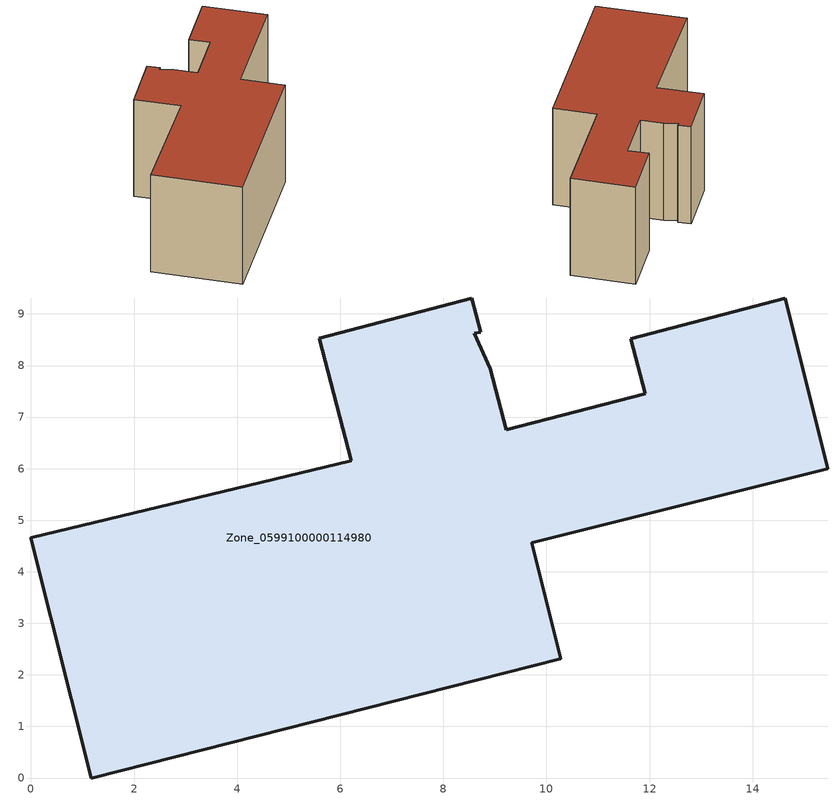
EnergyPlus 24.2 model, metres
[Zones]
Zone_0599100000114980
 floor ground (C_G): 8.6,8.62 8.91,7.94 9.22,6.75 11.91,7.45 11.63,8.52 14.63,9.31 15.45,6 9.71,4.56 10.28,2.31 1.17,0 0,4.66 6.21,6.15 5.59,8.53 8.55,9.31 8.72,8.65 z0
 wall outside (C_F): 1.17,0 10.28,2.31 9.71,4.56 15.45,6 14.63,9.31 11.63,8.52 11.91,7.45 9.22,6.75 8.91,7.94 8.6,8.62 8.72,8.65 8.55,9.31 5.59,8.53 6.21,6.15 0,4.66 1.17,0 z0:5.94
 roof outside (C_R): 9.22,6.75 8.91,7.94 8.6,8.62 8.72,8.65 8.55,9.31 5.59,8.53 6.21,6.15 0,4.66 1.17,0 10.28,2.31 9.71,4.56 15.45,6 14.63,9.31 11.63,8.52 11.91,7.45 z5.94
[BUILDING]
Pand.0599100000114980: North Axis=0; Terrain=City; Loads Convergence Tolerance Value=0.04; Temperature Convergence Tolerance Value=0.4; Solar Distribution=FullExterior; Maximum Number of Warmup Days=25; Minimum Number of Warmup Days=1
[Site:Location]
Rotterdam.The.Hague.AP_ZH_NLD Design_Conditions: Latitude=51.96; Longitude=4.45; Time Zone=1; Elevation=-4.5
[SITE:GROUNDTEMPERATURE:BUILDINGSURFACE]
18, 18, 18, 18, 18, 18, 18, 18, 18, 18, 18, 18
[MATERIAL] Thermal Absorptance=0.9; Solar Absorptance=0.7; Visible Absorptance=0.7
Name | Roughness | Thickness | Conductivity | Density | Specific Heat
G.TI.1965-1974 | MediumSmooth | 0.15 | 0.882353 | 540 | 1210
F.TI.1965-1974 | Rough | 0.3 | 0.697674 | 1920 | 840
R.TI.1965-1974 | MediumRough | 0.2 | 0.232558 | 1500 | 1000
[CONSTRUCTION]
C_G: G.TI.1965-1974
C_F: F.TI.1965-1974
C_R: R.TI.1965-1974
[ZONE]
Zone_0599100000114980: Type=1; Multiplier=1; Ceiling Height=Autocalculate; Volume=Autocalculate; Floor Area=autocalculate; Part of Total Floor Area=Yes
[ZONEINFILTRATION:DESIGNFLOWRATE]
Infil_Zone_0599100000114980: Zone or ZoneList or Space or SpaceList=Zone_0599100000114980; Schedule=AlwaysOn; Design Flow Rate Calculation Method=Flow/Area; Flow Rate per Floor Area=0.003; Constant Term Coefficient=1; Temperature Term Coefficient=0; Velocity Term Coefficient=0; Velocity Squared Term Coefficient=0
[HVACTEMPLATE:ZONE:IDEALLOADSAIRSYSTEM]
Zone_0599100000114980: Maximum Heating Supply Air Temperature=50; Minimum Cooling Supply Air Temperature=13; Maximum Heating Supply Air Humidity Ratio=0.0156; Minimum Cooling Supply Air Humidity Ratio=0.0077; Heating Limit=NoLimit; Cooling Limit=NoLimit; Dehumidification Control Type=ConstantSensibleHeatRatio; Cooling Sensible Heat Ratio=0.7; Dehumidification Setpoint=60; Humidification Control Type=None; Humidification Setpoint=30; Outdoor Air Method=None; Outdoor Air Flow Rate per Person=0.00944; Outdoor Air Flow Rate per Zone Floor Area=0; Outdoor Air Flow Rate per Zone=0; Demand Controlled Ventilation Type=None; Outdoor Air Economizer Type=NoEconomizer; Heat Recovery Type=None; Sensible Heat Recovery Effectiveness=0.7; Latent Heat Recovery Effectiveness=0.65
[ZONECONTROL:THERMOSTAT]
ThermostatControl_Zone_0599100000114980: Zone or ZoneList=Zone_0599100000114980; Control Type Schedule=DualSetpointControlType; Control 1=Thermostat_Zone_0599100000114980; Temperature Difference Between Cutout And Setpoint=0
[THERMOSTATSETPOINT:DUALSETPOINT]
Thermostat_Zone_0599100000114980: Heating Setpoint Temperature Schedule=HeatingSetpoint_Zone_0599100000114980; Cooling Setpoint Temperature Schedule=CoolingSetpoint_Zone_0599100000114980
[SCHEDULE:COMPACT]
HeatingSetpoint_Zone_0599100000114980: Through: 12/31, For: AllDays, Until: 24:00, 21
CoolingSetpoint_Zone_0599100000114980: Through: 12/31, For: AllDays, Until: 24:00, 24
DualSetpointControlType: Through: 12/31, For: AllDays, Until: 24:00, 4
AlwaysOn: Through: 12/31, For: AllDays, Until: 24:00, 1
